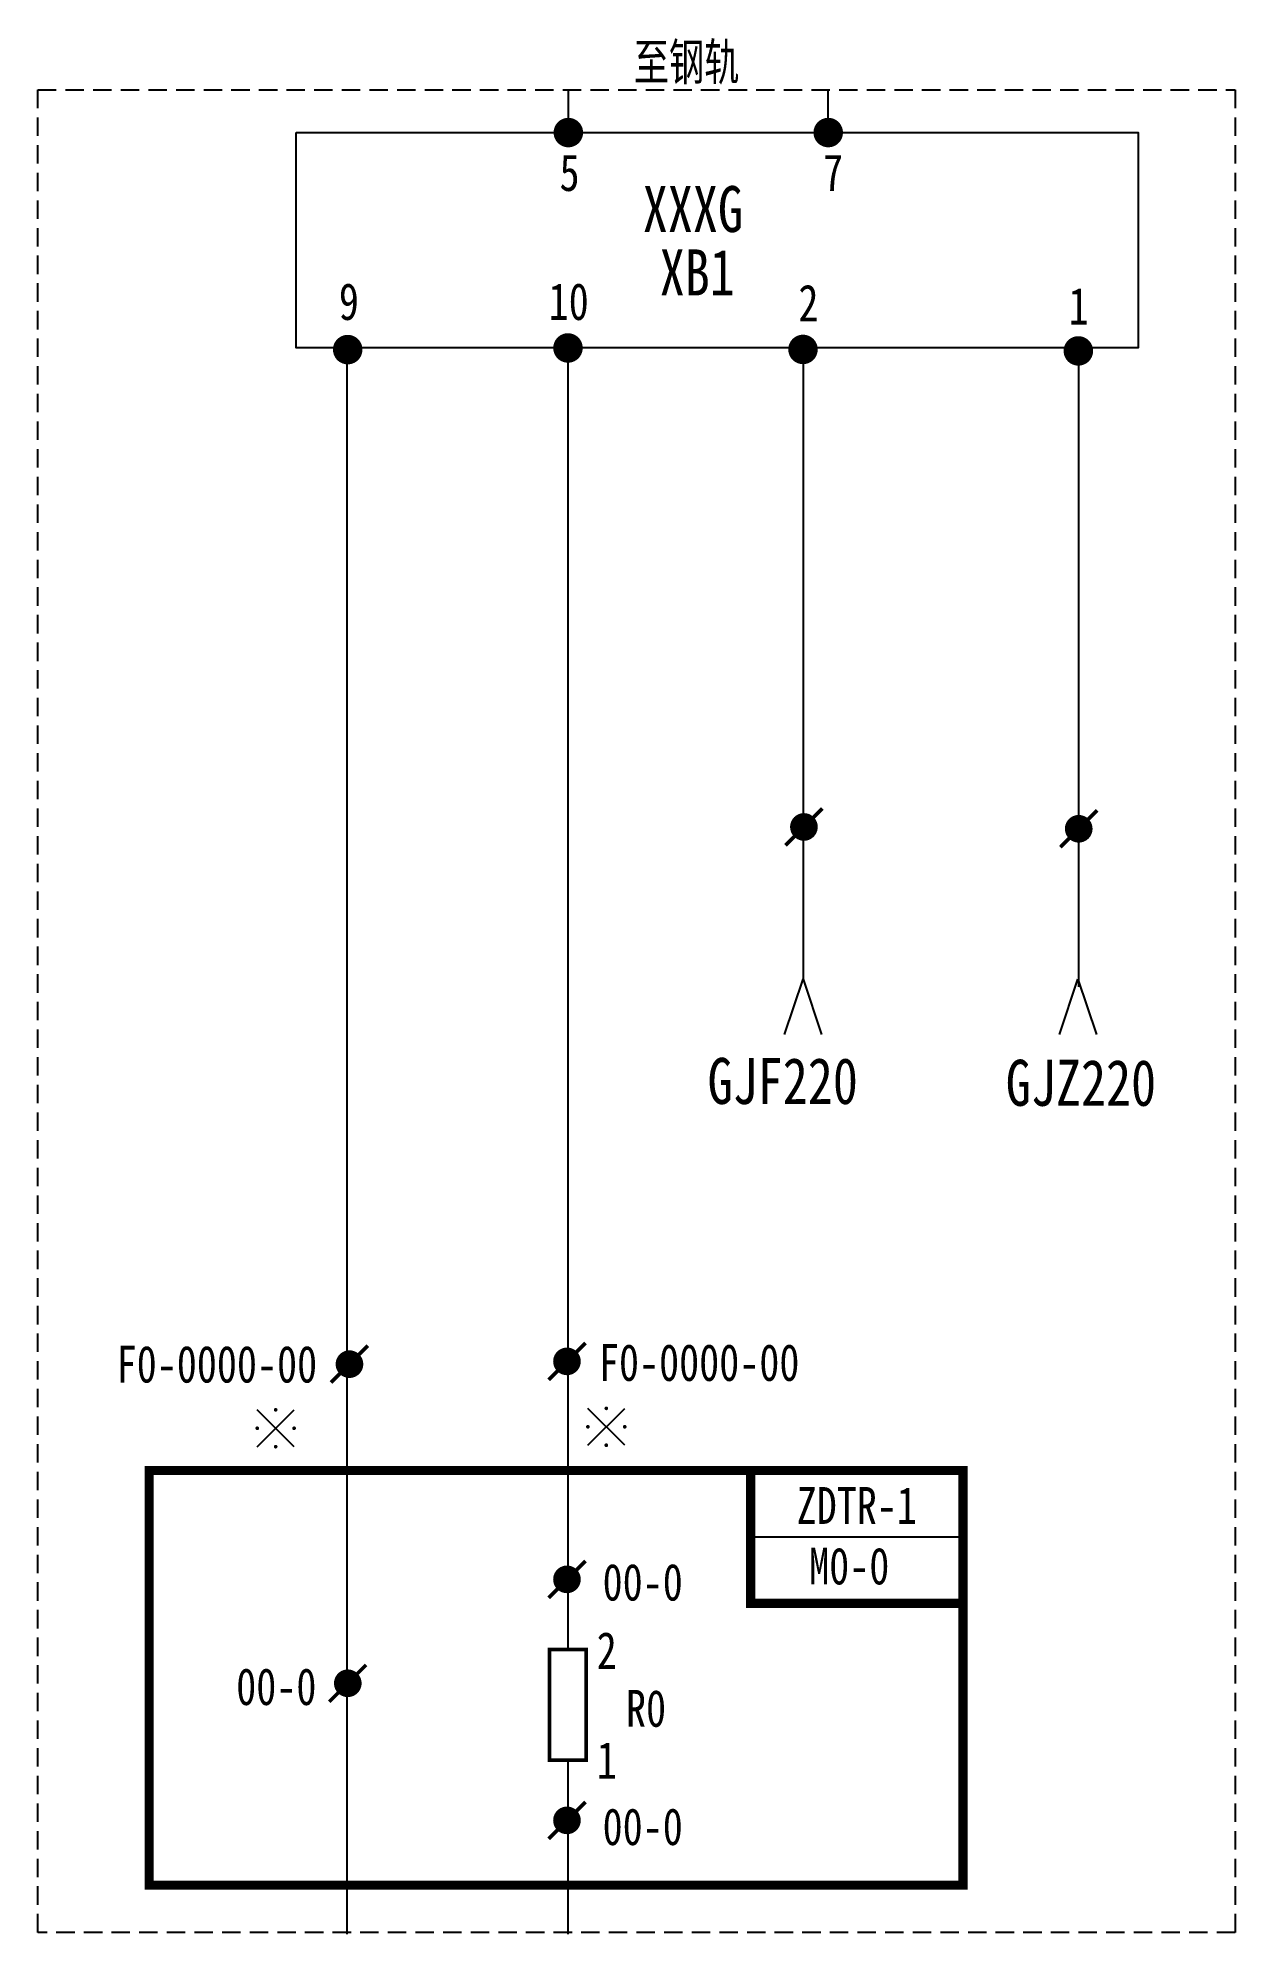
# Model space of a CAD drawing. Header units: millimetres. Extents: x 0 to 65, y -100 to 3.
import ezdxf
from ezdxf.enums import TextEntityAlignment as Align

# ---------------------------------------------------------------- set-up
doc = ezdxf.new("R2010")
doc.units = ezdxf.units.MM
doc.linetypes.add('DASHEDX2', pattern=[1.5, 1, -0.5])
doc.layers.add('hide', color=7, linetype='Continuous')
doc.layers.add('tie', color=7, linetype='Continuous')
doc.styles.add('CHINESE', font='TIMES.TTF', dxfattribs={"width": 0.7})

# ---------------------------------------------------------------- blocks, each defined once
blk = doc.blocks.new('conti_2')
for points in [[(0.05, 1, 0.1, 0.1, 1), (-0.05, 1, 0.1, 0.1, 1)], [(-0.95, 0, 0.1, 0.1, 1), (-1.05, 0, 0.1, 0.1, 1)], [(1.05, 0, 0.1, 0.1, 1), (0.95, 0, 0.1, 0.1, 1)], [(0.05, -1, 0.1, 0.1, 1), (-0.05, -1, 0.1, 0.1, 1)]]:
    blk.add_lwpolyline(points, format="xyseb", close=True)
for points in [[(-1, -1), (1, 1)], [(1, -1), (-1, 1)]]:
    blk.add_lwpolyline(points)
blk.add_attdef('1', text='', height=2).set_placement((2.27, 0.09), align=Align.MIDDLE)

msp = doc.modelspace()

# ---------------------------------------------------------------- linework, layer by layer
for p, q in [((28.8, -2.32), (28.8, 0)), ((42.91, -2.32), (42.91, 0)), ((38.7, -78.53), (50.23, -78.53))]:
    msp.add_line(p, q)
at = {"color": 7}
for p, q in [((16.78, -14.1), (16.78, -100.09)), ((28.78, -14.1), (28.78, -84.65)), ((28.78, -90.65), (28.78, -100.09))]:
    msp.add_line(p, q, dxfattribs=at)
at = {"color": 0}
for p, q in [((41.54, -14.09), (41.54, -48.27)), ((56.49, -14.17), (56.49, -48.69)), ((40.54, -51.27), (41.54, -48.27)), ((41.54, -48.27), (42.54, -51.27)), ((55.47, -51.27), (56.47, -48.27)), ((55.47, -51.27), (56.47, -48.27)), ((56.47, -48.27), (57.47, -51.27)), ((56.47, -48.27), (57.47, -51.27))]:
    msp.add_line(p, q, dxfattribs=at)
for points, const_width in [([(29.2, -2.32, -1), (28.4, -2.32, -1)], 0.8), ([(43.31, -2.32, -1), (42.51, -2.32, -1)], 0.8), ([(17.22, -14.1, -1), (16.42, -14.1, -1)], 0.8), ([(29.18, -14.01, -1), (28.38, -14.01, -1)], 0.8), ([(41.94, -14.09, -1), (41.14, -14.09, -1)], 0.8), ([(56.89, -14.17, -1), (56.09, -14.17, -1)], 0.8), ([(41.59, -40.38, 1), (41.59, -39.63, 1)], 0.75), ([(41.59, -40.38, 1), (41.59, -39.63, 1)], 0.75), ([(56.51, -40.48, 1), (56.51, -39.73, 1)], 0.75), ([(56.51, -40.48, 1), (56.51, -39.73, 1)], 0.75)]:
    msp.add_lwpolyline(points, format="xyb", close=True, dxfattribs=dict(at, const_width=const_width))
msp.add_lwpolyline([(14.03, -2.32), (59.73, -2.32), (59.73, -14.01), (14.03, -14.01)], close=True)
at = {"color": 0, "const_width": 0.2}
for points in [[(42.59, -39), (40.59, -41)], [(42.59, -39), (40.59, -41)], [(57.51, -39.11), (55.51, -41.11)], [(57.51, -39.11), (55.51, -41.11)]]:
    msp.add_lwpolyline(points, dxfattribs=at)
at = {"color": 7}
for points, const_width in [([(29.73, -68.01), (27.73, -70.01)], 0.2), ([(17.91, -68.16), (15.91, -70.16)], 0.2), ([(38.7, -74.93), (38.7, -82.14), (50.23, -82.14)], 0.5), ([(29.73, -79.84), (27.73, -81.84)], 0.2), ([(15.82, -87.48), (17.82, -85.48)], 0.2), ([(29.73, -92.92), (27.73, -94.92)], 0.2)]:
    msp.add_lwpolyline(points, dxfattribs=dict(at, const_width=const_width))
at = {"color": 7, "const_width": 0.75}
for points in [[(17.29, -69.16, 1), (16.54, -69.16, 1)], [(29.1, -69.01, 1), (28.35, -69.01, 1)], [(29.1, -80.84, 1), (28.35, -80.84, 1)], [(16.45, -86.48, 1), (17.2, -86.48, 1)], [(29.1, -93.92, 1), (28.35, -93.92, 1)]]:
    msp.add_lwpolyline(points, format="xyb", close=True, dxfattribs=at)
at = {"color": 7, "const_width": 0.5}
msp.add_lwpolyline([(6.04, -74.93), (50.23, -74.93), (50.23, -97.44), (6.04, -97.44)], close=True, dxfattribs=at)
at = {"const_width": 0.2}
msp.add_lwpolyline([(27.78, -87.65), (27.78, -90.65), (29.77, -90.65), (29.77, -84.65), (27.78, -84.65)], close=True, dxfattribs=at)
at = {"layer": 'hide', "linetype": 'DASHEDX2'}
msp.add_lwpolyline([(0, 0), (65, 0), (65, -100), (0, -100)], close=True, dxfattribs=at)

# ---------------------------------------------------------------- block references
at = {"color": 7}
for p in [(12.91, -72.64), (30.86, -72.56)]:
    msp.add_blockref('conti_2', p, dxfattribs=at)

# ---------------------------------------------------------------- texts
at = {"color": 7, "style": 'CHINESE', "width": 0.7}
msp.add_text('至钢轨', height=2, dxfattribs=at).set_placement((35.22, 1.55), align=Align.MIDDLE)
at = {"color": 0, "width": 0.8}
for s, p in [('5', (28.32, -4.49)), ('7', (42.63, -4.49)), ('9', (16.34, -11.49)), ('10', (27.73, -11.49)), ('2', (41.29, -11.57)), ('1', (55.96, -11.74)), ('2', (30.34, -84.7)), ('1', (30.34, -90.66))]:
    msp.add_text(s, height=2, dxfattribs=at).set_placement(p, align=Align.MIDDLE_LEFT)
at = {"color": 3, "width": 0.8}
msp.add_text('XXXG', height=2.5, dxfattribs=at).set_placement((35.56, -6.47), align=Align.MIDDLE)
at = {"color": 7, "width": 0.8}
for s, height, p in [('XB1', 2.5, (35.8, -9.91)), ('ZDTR-1', 2, (44.46, -76.83))]:
    msp.add_text(s, height=height, dxfattribs=at).set_placement(p, align=Align.MIDDLE)
at = {"color": 0, "width": 0.8}
for s, p in [('GJF220', (40.44, -52.54)), ('GJZ220', (56.63, -52.64))]:
    msp.add_text(s, height=2.5, dxfattribs=at).set_placement(p, align=Align.TOP_CENTER)
at = {"color": 3, "width": 0.8}
for s, p in [('F0-0000-00', (30.46, -70.07)), ('00-0', (30.66, -81.99)), ('R0', (31.93, -88.84)), ('00-0', (30.66, -95.26))]:
    msp.add_text(s, height=2, dxfattribs=at).set_placement(p)
at = {"color": 5, "width": 0.8}
msp.add_text('M0-0', height=2, dxfattribs=at).set_placement((44.05, -80.13), align=Align.MIDDLE)
at = {"layer": 'tie', "color": 3, "width": 0.8}
for s, p in [('F0-0000-00', (15.16, -70.16)), ('00-0', (15.12, -87.66))]:
    msp.add_text(s, height=2, dxfattribs=at).set_placement(p, align=Align.RIGHT)

doc.saveas('drawing.dxf')
